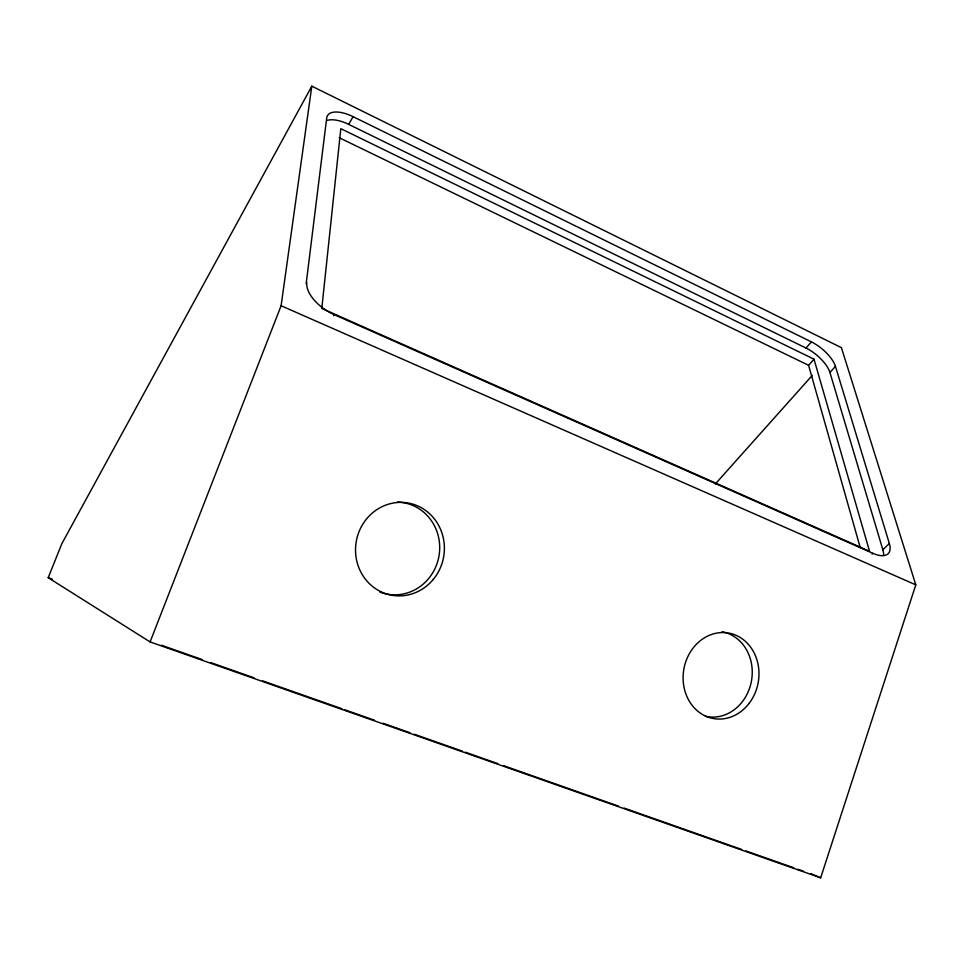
<?xml version="1.0" encoding="UTF-8"?>
<svg xmlns="http://www.w3.org/2000/svg" width="964" height="964" viewBox="0 0 964 964"><rect width="100%" height="100%" fill="white"/><g stroke="black" fill="none" stroke-linecap="round" stroke-linejoin="round"><path stroke-width="1.45" d="M306.166 283.705L326.688 118.054A28.305 12.749 31.7 0 1 353.089 116.668L811.399 341.883A25.052 10.206 39.9 0 1 835.451 366.356L889.338 543.467L882.855 549.793A28.896 13.171 43 0 1 883.614 554.818M150.095 641.928L281.102 305.745L311.806 86.17L841.415 347.667L915.8 584.847L820.665 877.83L150.095 641.928L48.2 577.713L61.853 543.66L311.806 86.17M327.29 120.392A28.197 12.833 31.7 0 1 348.667 124.368L353.089 116.668M333.616 315.71L334.267 314.662A32.631 17.292 32.2 0 1 306.805 282.657M348.667 124.368L806 348.04L811.399 341.883M860.213 547.516L808.591 365.308L814.014 359.186L340.822 128.658L321.795 308.456L869.528 551.251L814.014 359.186M715.336 483.964L812.303 375.382M882.855 549.793L829.932 372.478L835.451 366.356M872.107 554.155L872.926 553.348A29.004 13.086 42.9 0 0 889.338 543.467M161.434 645.241L202.127 659.557M210.538 662.521L254.038 677.837M262.533 680.825L341.931 708.769M344.763 709.769L374.538 720.241M383.045 723.241L409.989 732.724M414.243 734.219L462.443 751.185M465.275 752.185L497.894 763.657M503.557 765.657L618.406 806.073M624.082 808.073L730.411 845.5M731.833 845.994L741.678 849.465M745.895 850.947L793.709 867.769M797.927 869.263L803.554 871.239M48.2 577.713L52.442 579.231M811.001 873.649L820.665 877.83M281.102 305.745L915.8 584.847M334.267 314.662L872.926 553.348M339.135 137.671L808.591 365.308M397.385 502.099A46.453 44.043 -80.1 0 1 438.801 556.987A46.453 44.043 -80.1 0 1 379.852 592.077M722.06 631.794A43.079 37.548 -80.2 0 1 751.317 681.741A43.079 37.548 -80.2 0 1 705.407 716.288M806 348.04A24.98 10.279 39.9 0 1 829.932 372.478M433.198 579.521A46.838 44.368 -80.2 0 0 408.869 503.148A46.838 44.368 -80.2 0 0 357.801 564.723A46.838 44.368 -80.2 0 0 433.198 579.521M749.438 702.937A43.404 37.765 -80.2 0 0 728.615 633.059A43.404 37.765 -80.2 0 0 685.043 691.405A43.404 37.765 -80.2 0 0 749.438 702.937"/></g></svg>
